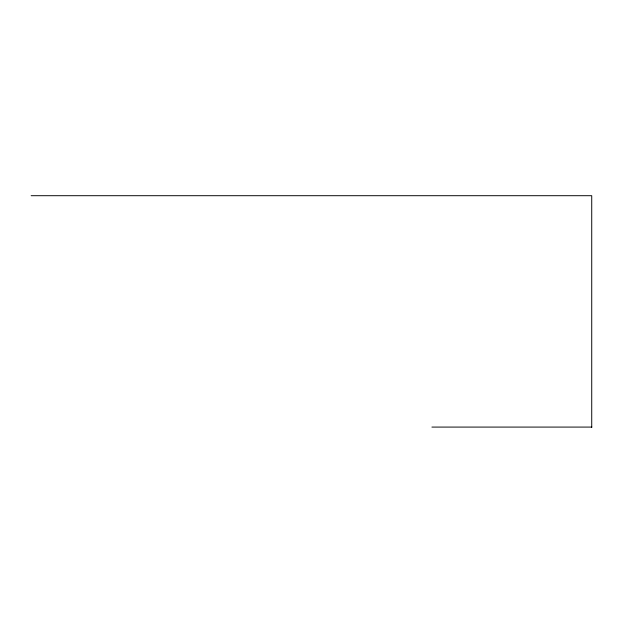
<?xml version="1.0" encoding="UTF-8"?>
<svg xmlns="http://www.w3.org/2000/svg" width="623" height="623" viewBox="0 0 623 623"><rect width="100%" height="100%" fill="white"/><g stroke="black" fill="none" stroke-linecap="round" stroke-linejoin="round"><path stroke-width="0.93" d="M31.15 195.7L591.725 195.7L591.725 427.3M431.918 427.082L591.85 427.082"/></g></svg>
